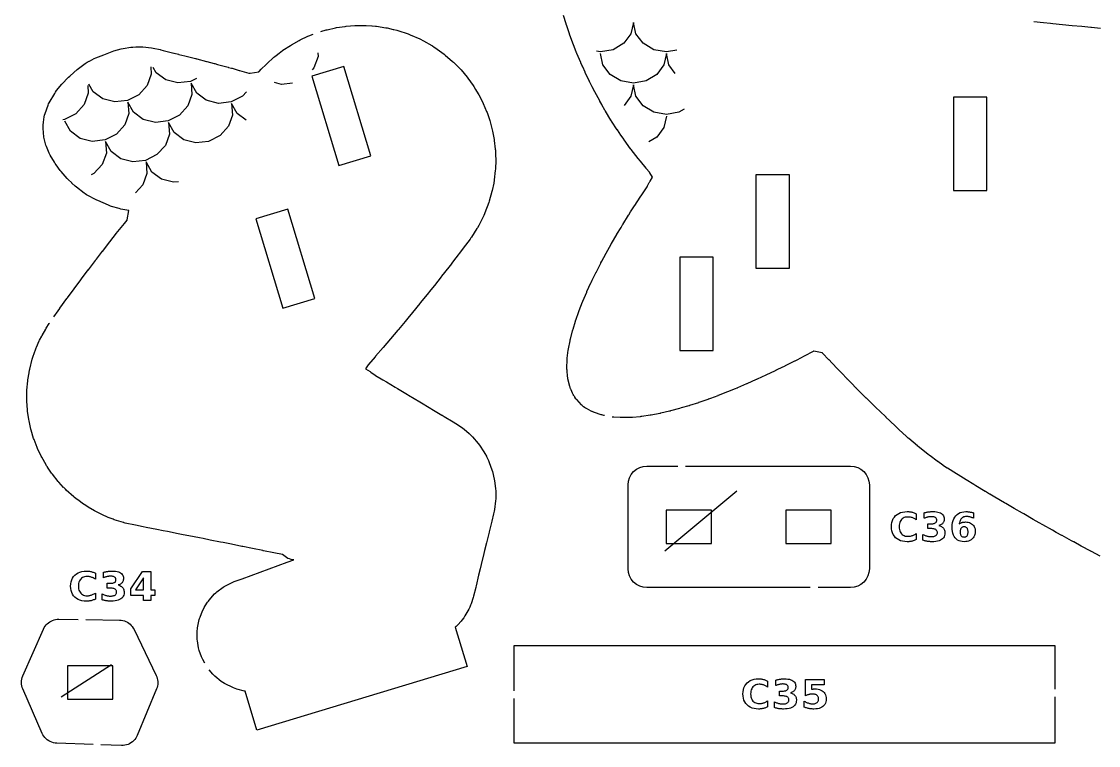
# Model space of a CAD drawing. Header units: millimetres. Extents: x 1 to 293, y 4 to 294.
# Drawn here: x 8.3 to 98.2, y 8.7 to 69.2 of the extents above; entities that cross this region are included whole.
import ezdxf

# ---------------------------------------------------------------- set-up
doc = ezdxf.new("R2010")
doc.units = ezdxf.units.MM
for name, color, linetype in [('CUT', 1, 'CONTINUOUS'), ('ENGRAVE', 5, 'CONTINUOUS'), ('SCORE', 7, 'CONTINUOUS')]:
    doc.layers.add(name, color=color, linetype=linetype)

msp = doc.modelspace()

# ---------------------------------------------------------------- linework, layer by layer
at = {"layer": 'CUT', "color": 1}
for points in [[(56.963, 36.2901), (56.8891, 36.3058), (56.8171, 36.3231), (56.7458, 36.3424), (56.6749, 36.3638), (56.1125, 36.5499), (56.0567, 36.5697), (56.0276, 36.5808), (55.919, 36.6278), (55.8909, 36.6414), (55.8383, 36.6684), (55.4595, 36.8737), (55.3838, 36.9179), (55.3323, 36.9504), (55.2146, 37.0336), (55.1064, 37.1288), (55.0828, 37.1519), (55.0371, 37.1989), (54.6432, 37.6243), (54.5969, 37.677), (54.5732, 37.7054), (54.4892, 37.8177), (54.4687, 37.8484), (54.4312, 37.9077), (54.3899, 37.9771), (54.3541, 38.0412), (54.32, 38.1063), (54.2877, 38.1723), (54.1648, 38.4423), (54.1421, 38.4951), (54.1307, 38.5232), (54.0923, 38.6314), (54.0834, 38.6604), (54.0677, 38.7156), (53.9275, 39.2522), (53.9147, 39.3057), (53.9086, 39.334), (53.8896, 39.4424), (53.8858, 39.4711), (53.8797, 39.5258), (53.8292, 40.0796), (53.8243, 40.1584), (53.8218, 40.2371), (53.8216, 40.316), (53.8377, 40.9115), (53.8409, 40.9741), (53.8455, 41.0365), (53.8516, 41.0989), (53.93, 41.7448), (53.9361, 41.7892), (53.943, 41.8334), (53.9506, 41.8775), (54.0784, 42.5506), (54.0875, 42.5944), (54.0973, 42.6379), (54.1078, 42.6813), (54.2894, 43.3794), (54.2968, 43.4066), (54.3045, 43.4338), (54.3124, 43.4607), (54.3295, 43.5166), (54.5295, 44.1787), (54.5388, 44.2084), (54.5485, 44.2379), (54.5585, 44.2673), (54.8126, 44.986), (54.8224, 45.0129), (54.8325, 45.0396), (54.8429, 45.0663), (55.1335, 45.7884), (55.1412, 45.8079), (55.1467, 45.8215), (55.1522, 45.835), (55.1577, 45.8485), (55.4766, 46.6074), (55.4829, 46.6224), (55.4894, 46.6373), (55.496, 46.6521), (55.8288, 47.3934), (55.8406, 47.4191), (55.8528, 47.4447), (55.8652, 47.4701), (55.9348, 47.609), (56.2388, 48.221), (56.243, 48.2296), (56.2473, 48.2381), (56.2517, 48.2466), (56.6497, 49.0199), (56.6548, 49.0298), (56.66, 49.0397), (56.6651, 49.0494), (56.7373, 49.1841), (57.072, 49.8175), (57.0784, 49.8296), (57.085, 49.8417), (57.0916, 49.8537), (57.5145, 50.6159), (57.5228, 50.6307), (57.5325, 50.6477), (57.5385, 50.6582), (57.9878, 51.4279), (57.9918, 51.4348), (57.9958, 51.4416), (57.9998, 51.4484), (58.3368, 52.0104), (58.4658, 52.2264), (58.4708, 52.2347), (58.4758, 52.243), (58.4809, 52.2513), (58.9578, 53.0242), (58.9643, 53.0347), (58.9709, 53.0451), (58.9774, 53.0554), (59.1401, 53.3086), (59.4702, 53.8275), (59.4758, 53.8363), (59.4815, 53.8451), (59.4872, 53.8538), (59.9405, 54.5426), (59.9988, 54.632), (60.0028, 54.6382), (60.0069, 54.6444), (60.011, 54.6505), (60.5076, 55.3945), (60.5261, 55.4241), (60.5437, 55.4541), (60.5606, 55.4847), (60.7005, 55.7571), (60.724, 55.8008), (60.7483, 55.8441), (60.7734, 55.8869), (60.9635, 56.1978), (60.9654, 56.2012), (60.9636, 56.2045), (60.7578, 56.5619), (60.7493, 56.576), (60.7236, 56.6124), (60.7133, 56.6251), (60.4442, 56.9404), (60.4378, 56.948), (60.4314, 56.9556), (60.425, 56.9632), (59.9536, 57.5326), (59.9458, 57.5421), (59.938, 57.5517), (59.9303, 57.5613), (59.7839, 57.7449), (59.7793, 57.7507), (59.7747, 57.7565), (59.7701, 57.7623), (59.1746, 58.5263), (59.1593, 58.5464), (59.1441, 58.5666), (59.1291, 58.587), (58.5881, 59.338), (58.5791, 59.3506), (58.5702, 59.3633), (58.5614, 59.376), (58.3437, 59.6933), (58.3399, 59.699), (58.3361, 59.7046), (58.3322, 59.7104), (58.0316, 60.1585), (58.0245, 60.1692), (57.547, 60.8963), (57.5403, 60.9065), (57.5337, 60.9167), (57.5272, 60.9269), (57.5142, 60.9475), (57.5088, 60.9562), (57.5034, 60.9648), (57.4981, 60.9736), (57.0362, 61.7309), (57.0237, 61.7518), (57.0113, 61.7729), (56.9992, 61.7941), (56.7346, 62.2658), (56.7319, 62.2706), (56.569, 62.5639), (56.5629, 62.5751), (56.1435, 63.3473), (56.1372, 63.359), (56.131, 63.3708), (56.1248, 63.3826), (55.9334, 63.7525), (55.9309, 63.7574), (55.7365, 64.1368), (55.7263, 64.157), (55.7164, 64.1772), (55.7066, 64.1975), (55.3489, 64.9579), (55.3456, 64.965), (55.3423, 64.972), (55.3391, 64.979), (55.1374, 65.4209), (55.1335, 65.4295), (55.1297, 65.4381), (55.1259, 65.4467), (54.9889, 65.7584), (54.9854, 65.7663), (54.982, 65.7743), (54.9786, 65.7822), (54.6558, 66.5434), (54.6479, 66.5624), (54.6401, 66.5814), (54.6326, 66.6005), (54.3384, 67.3581), (54.3327, 67.3729), (54.3272, 67.3877), (54.3217, 67.4026), (54.0464, 68.1645), (54.0439, 68.1715), (54.0415, 68.1784), (54.039, 68.1853), (53.7735, 68.9462), (53.7666, 68.9664), (53.7599, 68.9866), (53.7534, 69.007), (53.5284, 69.7246)], [(33.2569, 68.3687), (33.7088, 68.5051), (33.8028, 68.5298), (34.496, 68.6851), (34.5914, 68.7029), (35.3006, 68.8086), (35.3967, 68.8193), (36.1229, 68.8743), (36.2189, 68.8781), (36.9646, 68.8809), (37.057, 68.878), (37.5203, 68.8477), (37.5445, 68.8459), (37.8255, 68.8223), (37.9177, 68.8114), (38.7086, 68.6894), (38.7975, 68.6726), (39.3195, 68.5556), (39.3586, 68.5462), (39.6179, 68.4798), (39.7012, 68.4555), (40.5551, 68.1767), (40.6268, 68.151), (40.6785, 68.1308), (40.7302, 68.1094), (41.5268, 67.7589), (41.5919, 67.7282), (41.7857, 67.6302), (41.8446, 67.5985), (42.5431, 67.2002), (42.5959, 67.1685), (42.7343, 67.0809), (42.797, 67.0387), (43.5583, 66.4942), (43.6584, 66.4152), (44.278, 65.876), (44.3449, 65.8136), (44.793, 65.3663), (44.8172, 65.3415), (44.9243, 65.2289), (44.9819, 65.1643), (45.4839, 64.563), (45.5427, 64.4873), (45.9842, 63.8741), (46.0371, 63.7948), (46.1916, 63.5443), (46.1993, 63.5316), (46.4204, 63.1641), (46.4657, 63.0824), (46.7946, 62.4377), (46.8349, 62.3513), (47.1134, 61.6933), (47.1475, 61.604), (47.3769, 60.9319), (47.4045, 60.8403), (47.5853, 60.1535), (47.6063, 60.0603), (47.7384, 59.3581), (47.7526, 59.2639), (47.8354, 58.5449), (47.8429, 58.4517), (47.862, 58.0233), (47.8626, 58.0084), (47.8725, 57.7143), (47.8723, 57.619), (47.8439, 56.864), (47.8368, 56.7683), (47.7513, 55.9896), (47.7391, 55.904), (47.7122, 55.751), (47.7058, 55.7169), (47.58, 55.0963), (47.5588, 55.0074), (47.341, 54.2154), (47.3014, 54.0942), (46.9685, 53.2195), (46.9396, 53.1496), (46.8728, 53), (46.8464, 52.9444), (46.4849, 52.2262), (46.4533, 52.1672), (46.3461, 51.9783), (46.309, 51.9168), (45.8393, 51.184), (45.8081, 51.1375), (45.7678, 51.0801), (45.7412, 51.0436), (45.1565, 50.2675), (45.0197, 50.0849), (45.0085, 50.0702), (44.5554, 49.4825), (44.1859, 48.9975), (44.1738, 48.9819), (43.9547, 48.703), (43.3542, 47.9298), (43.3333, 47.9028), (43.3239, 47.8908), (42.7498, 47.165), (42.465, 46.8043), (42.456, 46.793), (42.143, 46.4053), (41.5729, 45.6986), (41.5644, 45.6882), (41.5333, 45.6504), (40.9225, 44.9042), (40.6675, 44.5902), (40.6572, 44.5777), (40.311, 44.1616), (39.7423, 43.4739), (39.7341, 43.464), (39.7005, 43.4242), (39.6984, 43.4217), (39.0822, 42.6946), (38.7933, 42.3518), (38.7836, 42.3405), (38.4648, 41.9708), (37.8477, 41.2526), (37.8468, 41.2515), (37.8217, 41.2223), (37.8121, 41.2113), (37.2428, 40.5646), (37.2293, 40.5478), (37.2171, 40.5301), (37.0071, 40.1961), (37.39, 39.9625), (37.459, 39.9174), (37.8053, 39.6757), (37.8397, 39.6534), (38.461, 39.2789), (38.7417, 39.1117), (38.75, 39.1067), (39.4829, 38.6629), (39.6654, 38.5536), (39.6711, 38.5502), (40.5035, 38.0466), (40.5931, 37.9928), (41.5239, 37.4411), (42.4535, 36.89), (42.4623, 36.8847), (42.541, 36.8372), (43.3837, 36.3353), (43.3934, 36.3295), (43.561, 36.2277), (44.31, 35.7794), (44.3205, 35.7731), (44.5475, 35.6343), (44.613, 35.5916), (45.1245, 35.2364), (45.2374, 35.1487), (45.6585, 34.7839), (45.7004, 34.746), (45.8422, 34.6123), (45.9387, 34.5112), (46.4158, 33.9563), (46.5143, 33.8264), (46.8941, 33.2569), (46.9736, 33.1209), (47.0912, 32.8897), (47.0939, 32.8843), (47.2737, 32.5267), (47.3347, 32.3859), (47.5601, 31.7702), (47.6048, 31.6221), (47.7577, 30.9845), (47.7848, 30.8335), (47.8329, 30.4361), (47.8336, 30.4301), (47.8637, 30.1725), (47.8727, 30.0152), (47.8714, 29.3307), (47.8612, 29.168), (47.7708, 28.4417), (47.7464, 28.3042), (47.6978, 28.095), (47.6944, 28.0809), (47.5461, 27.4726), (47.5431, 27.4602), (47.3182, 26.5743), (47.3161, 26.5659), (47.314, 26.5574), (47.1065, 25.6675), (47.1045, 25.6591), (46.9505, 25.0173), (46.8916, 24.768), (46.8889, 24.7569), (46.668, 23.8554), (46.5803, 23.4865), (46.5783, 23.4782), (46.4505, 22.955), (46.2373, 22.0606), (46.2362, 22.0558), (46.2094, 21.9454), (46.2076, 21.9381), (46.0241, 21.1983), (45.9978, 21.1066), (45.8189, 20.5565), (45.7806, 20.4535), (45.7072, 20.2783), (45.6358, 20.1332), (45.3072, 19.5564), (45.2096, 19.4087), (45.0472, 19.1951), (44.9885, 19.1233), (44.7087, 18.804), (44.6383, 18.7296), (44.5626, 18.6608), (44.5013, 18.6092), (45.4945, 15.319), (27.929, 10.0167), (26.9477, 13.2677), (26.8853, 13.28), (26.2505, 13.4349), (26.1055, 13.479), (25.9664, 13.539), (25.2174, 13.9128), (25.0834, 13.9895), (24.959, 14.0809), (24.4141, 14.5312), (24.3241, 14.6127), (24.2417, 14.7019), (23.9344, 15.066)], [(92.8082, 69.2176), (93.6079, 69.135), (94.1937, 69.0746), (94.4085, 69.0525), (95.2157, 68.969), (96.0074, 68.8922), (96.8102, 68.8142), (97.5782, 68.7414), (97.5982, 68.7394), (97.6181, 68.7372), (97.6381, 68.7349), (98.3701, 68.6432)], [(10.9836, 44.5437), (11.3469, 45.055), (11.4777, 45.2402), (11.4863, 45.2522), (12.0706, 46.0602), (12.0731, 46.0636), (12.1147, 46.1208), (12.1168, 46.1237), (12.6623, 46.8689), (12.6651, 46.8727), (12.9027, 47.1949), (12.9043, 47.1971), (13.2558, 47.6716), (13.2589, 47.6757), (13.7069, 48.2758), (13.8473, 48.4654), (13.8573, 48.4788), (14.4485, 49.2567), (14.453, 49.2626), (14.5257, 49.3571), (14.5272, 49.3591), (15.0503, 50.0369), (15.053, 50.0403), (15.3696, 50.4479), (15.3709, 50.4495), (15.6526, 50.811), (15.6553, 50.8144), (16.2109, 51.5225), (16.2976, 51.6422), (16.2979, 51.642), (16.3145, 51.6654), (16.8676, 52.3428), (17.0915, 52.6201), (17.1004, 52.6323), (17.1038, 52.647), (17.2445, 53.4236), (16.5694, 53.5484), (16.4349, 53.5806), (15.801, 53.7672), (15.7143, 53.7959), (15.6044, 53.8366), (15.5343, 53.8649), (14.6428, 54.2535), (14.5565, 54.2948), (13.6961, 54.7456), (13.5932, 54.8054), (13.496, 54.8739), (12.8536, 55.3705), (12.7432, 55.4659), (12.4799, 55.7198), (12.4747, 55.7249), (12.1713, 56.0207), (12.0984, 56.0976), (11.5929, 56.6752), (11.513, 56.7759), (11.1733, 57.249), (11.0909, 57.3616), (11.0178, 57.4727), (10.6737, 58.057), (10.5952, 58.2127), (10.3557, 58.7764), (10.315, 58.8849), (10.2837, 58.9965), (10.1527, 59.5538), (10.1297, 59.6775), (10.1182, 59.8029), (10.0906, 60.413), (10.0898, 60.5136), (10.0965, 60.614), (10.1113, 60.757), (10.1155, 60.7922), (10.1751, 61.2486), (10.2025, 61.3953), (10.2459, 61.538), (10.4934, 62.2161), (10.5392, 62.3264), (10.5946, 62.4322), (11.0454, 63.2085), (11.0784, 63.2622), (11.1094, 63.3104), (11.2098, 63.4462), (11.6525, 63.9722), (11.7032, 64.0291), (12.149, 64.5013), (12.2091, 64.5611), (12.3094, 64.6547), (12.3301, 64.6735), (12.9323, 65.2123), (13.0336, 65.2944), (13.6037, 65.7121), (13.7461, 65.8032), (13.9126, 65.8955), (13.9406, 65.9105), (14.3325, 66.1156), (14.4736, 66.1793), (15.1586, 66.4421), (15.8378, 66.7086), (15.9739, 66.7538), (16.6108, 66.9278), (16.7603, 66.9596), (17.4182, 67.0606), (17.5658, 67.0749), (17.832, 67.086), (17.8713, 67.087), (18.2543, 67.0917), (18.4089, 67.0846), (19.132, 67.0094), (19.2724, 66.9872), (19.8511, 66.8639), (19.9172, 66.8481), (20.1039, 66.7983), (20.1101, 66.7966), (21.005, 66.5679), (21.0177, 66.5648), (21.3712, 66.4824), (21.4193, 66.4703), (21.9101, 66.3365), (21.9257, 66.3325), (22.8154, 66.115), (22.8221, 66.1134), (22.8743, 66.1013), (22.9254, 66.0883), (23.7223, 65.8694), (23.7385, 65.8652), (24.354, 65.714), (24.4124, 65.6983), (24.6325, 65.6336), (24.6444, 65.6302), (25.5412, 65.3861), (25.5537, 65.3828), (25.8097, 65.3189), (25.8725, 65.3016), (26.4546, 65.1258), (26.4724, 65.1207), (27.2575, 64.9092), (27.2767, 64.9044), (27.3342, 64.8909), (27.3534, 64.8874), (27.3726, 64.8899), (28.0957, 65.0204), (28.1067, 65.023), (28.115, 65.0306), (28.3006, 65.2198), (28.3016, 65.2208), (28.7055, 65.6315), (28.758, 65.682), (29.3555, 66.2268), (29.4262, 66.2869), (29.6472, 66.462), (29.6664, 66.4769), (30.0355, 66.7585), (30.1109, 66.812), (30.7336, 67.2223), (30.8156, 67.2722), (31.451, 67.6283), (31.537, 67.6725), (32.1862, 67.9769), (32.2755, 68.0149), (32.6432, 68.1557)], [(23.5785, 15.6078), (23.4085, 15.9127), (23.3561, 16.0172), (23.3128, 16.1257), (23.1216, 16.6729), (23.088, 16.7845), (23.064, 16.8986), (22.968, 17.4779), (22.9541, 17.5922), (22.9498, 17.7072), (22.9527, 18.2158), (22.9532, 18.2455), (22.9554, 18.3264), (22.9638, 18.4442), (22.9825, 18.5609), (23.1224, 19.2439), (23.1477, 19.3466), (23.1808, 19.447), (23.2986, 19.7616), (23.3517, 19.8844), (23.5355, 20.2571), (23.6111, 20.3906), (23.8202, 20.7147), (23.8795, 20.7994), (23.9451, 20.8793), (24.3961, 21.388), (24.493, 21.4866), (24.5995, 21.5749), (25.1085, 21.955), (25.2067, 22.0218), (25.3104, 22.0798), (25.8634, 22.3581), (26.0201, 22.4248), (26.6978, 22.6636), (26.7013, 22.6648), (27.4443, 22.9243), (27.4643, 22.9316), (28.1949, 23.2156), (28.208, 23.2206), (28.946, 23.4985), (28.959, 23.5034), (29.6996, 23.7735), (29.7124, 23.7782), (30.4587, 24.0418), (30.4646, 24.0439), (31.0242, 24.2386), (30.9297, 24.2499), (30.7919, 24.2736), (30.6553, 24.3119), (30.5235, 24.3641), (30.3977, 24.4295), (30.2793, 24.5076), (30.1696, 24.5975), (30.0824, 24.6854), (30.0743, 24.6874), (29.3534, 24.8302), (28.47, 25.0027), (28.4642, 25.0038), (28.4326, 25.0102), (28.4301, 25.0107), (27.5754, 25.1831), (26.7691, 25.3436), (26.7664, 25.3442), (26.6892, 25.3597), (26.6865, 25.3603), (25.7972, 25.5411), (25.1135, 25.6804), (24.9019, 25.7236), (24.0207, 25.8958), (24.0181, 25.8963), (23.4388, 26.0108), (23.1331, 26.0706), (23.1288, 26.0714), (22.2397, 26.2485), (21.7677, 26.3408), (21.7651, 26.3413), (21.3532, 26.4227), (20.4653, 26.5985), (20.4639, 26.5988), (20.0961, 26.672), (20.0938, 26.6725), (19.5745, 26.7768), (18.6875, 26.9543), (18.6837, 26.9551), (18.4319, 27.0062), (17.7992, 27.1352), (17.7905, 27.137), (16.9409, 27.316), (16.8594, 27.3359), (16.8195, 27.347), (16.7804, 27.3585), (16.0148, 27.5961), (15.9303, 27.6254), (15.5125, 27.7864), (15.4612, 27.8074), (15.0469, 27.9871), (14.9767, 28.02), (14.4333, 28.2942), (14.3712, 28.3276), (14.0366, 28.5192), (13.9826, 28.5518), (13.5136, 28.8505), (13.4443, 28.8978), (12.9695, 29.2437), (12.9313, 29.2727), (12.7111, 29.4456), (12.6432, 29.5026), (12.0116, 30.0702), (11.9432, 30.1361), (11.8065, 30.2778), (11.7876, 30.2977), (11.3946, 30.7218), (11.3298, 30.7973), (10.8524, 31.3963), (10.7917, 31.4788), (10.4439, 31.9913), (10.4376, 32.0007), (10.3741, 32.096), (10.3243, 32.1768), (9.9645, 32.81), (9.9183, 32.8989), (9.6128, 33.5448), (9.5735, 33.6364), (9.3192, 34.2975), (9.287, 34.3913), (9.0829, 35.0675), (9.0578, 35.1634), (8.9039, 35.8548), (8.8859, 35.9528), (8.783, 36.6599), (8.7723, 36.7595), (8.7217, 37.4861), (8.7184, 37.5809), (8.7186, 37.6954), (8.7187, 37.7067), (8.7248, 38.326), (8.7297, 38.4284), (8.7959, 39.1915), (8.8082, 39.2902), (8.9008, 39.8609), (8.9055, 39.888), (8.941, 40.0816), (8.9615, 40.1744), (9.1736, 40.9966), (9.1986, 41.0817), (9.2864, 41.3475), (9.3022, 41.3928), (9.5062, 41.9437), (9.5378, 42.0214), (9.7632, 42.5297), (9.7901, 42.5867), (9.9629, 42.9315), (9.9961, 42.9937), (10.2971, 43.5227), (10.3373, 43.589), (10.5864, 43.9732), (10.6098, 44.0081), (10.6116, 44.0107)], [(98.3618, 24.5349), (97.6156, 24.9339), (97.6112, 24.9362), (97.5643, 24.9615), (97.5618, 24.9629), (96.7636, 25.3957), (96.1403, 25.7342), (96.1345, 25.7373), (95.9628, 25.8317), (95.1639, 26.2697), (95.1605, 26.2716), (94.6844, 26.5344), (94.6797, 26.537), (94.3634, 26.7133), (94.3598, 26.7153), (93.5632, 27.1626), (93.5594, 27.1647), (93.2589, 27.3348), (93.2541, 27.3375), (92.7628, 27.6181), (92.7608, 27.6193), (91.9613, 28.0778), (91.8613, 28.135), (91.8552, 28.1385), (91.1618, 28.5399), (90.4799, 28.9352), (90.4731, 28.9392), (90.362, 29.0045), (90.3602, 29.0055), (89.5619, 29.4763), (89.5593, 29.4778), (89.1244, 29.7355), (89.1191, 29.7387), (88.7614, 29.9529), (88.7586, 29.9546), (87.9613, 30.4348), (87.9573, 30.4372), (87.7947, 30.536), (87.7894, 30.5392), (87.1608, 30.9247), (87.1586, 30.9261), (86.4928, 31.3362), (86.4873, 31.3396), (86.3574, 31.4205), (85.5906, 31.895), (85.5699, 31.908), (85.5493, 31.9213), (85.5288, 31.9348), (85.2412, 32.1277), (85.2309, 32.1347), (85.2206, 32.1417), (85.2103, 32.1488), (84.7856, 32.4453), (84.766, 32.4592), (84.7465, 32.4734), (84.7271, 32.4877), (84.1431, 32.9274), (84.1316, 32.9363), (84.12, 32.9451), (84.1085, 32.9541), (83.9536, 33.0762), (83.9517, 33.0776), (83.1648, 33.6998), (83.157, 33.706), (83.1492, 33.7122), (83.1415, 33.7185), (83.1305, 33.7274), (83.1183, 33.7375), (83.1061, 33.7477), (83.094, 33.7579), (82.3744, 34.3734), (82.3585, 34.3873), (82.3428, 34.4011), (82.3268, 34.4155), (82.1849, 34.5449), (82.1756, 34.5535), (81.5485, 35.1365), (81.3238, 35.3453), (81.3153, 35.3532), (80.7472, 35.8903), (80.4764, 36.1457), (80.4669, 36.1547), (79.9465, 36.6552), (79.6506, 36.9389), (79.6456, 36.9437), (79.6405, 36.9486), (79.6356, 36.9534), (79.1463, 37.4323), (78.8322, 37.739), (78.827, 37.7441), (78.8218, 37.7492), (78.8166, 37.7543), (78.3458, 38.2241), (78.0292, 38.5391), (78.0238, 38.5445), (78.0185, 38.5499), (78.0131, 38.5552), (77.5446, 39.0321), (77.2415, 39.3392), (77.236, 39.3448), (77.2305, 39.3505), (77.2249, 39.3562), (76.7439, 39.8553), (76.469, 40.1392), (76.4632, 40.1452), (76.4575, 40.1512), (76.4518, 40.1572), (75.9432, 40.6955), (75.7118, 40.9393), (75.7058, 40.9456), (75.6999, 40.9519), (75.694, 40.9582), (75.1762, 41.5179), (75.165, 41.5295), (75.1617, 41.5324), (75.1576, 41.5335), (75.1416, 41.5367), (74.4332, 41.6616), (74.4168, 41.6641), (74.4125, 41.6645), (74.4084, 41.6628), (74.3936, 41.6554), (73.6349, 41.2541), (73.628, 41.2505), (73.0177, 40.9323), (72.8507, 40.8447), (72.8397, 40.839), (72.8286, 40.8334), (72.8175, 40.8277), (72.0428, 40.4399), (72.0364, 40.4367), (72.03, 40.4335), (72.0235, 40.4304), (71.4111, 40.1319), (71.2436, 40.0501), (71.2362, 40.0465), (71.2288, 40.0429), (71.2214, 40.0393), (70.4444, 39.6713), (70.4359, 39.6673), (70.4273, 39.6634), (70.4188, 39.6594), (69.6969, 39.3299), (69.6402, 39.3037), (69.6341, 39.3009), (69.628, 39.2981), (69.6218, 39.2954), (68.8407, 38.9448), (68.8338, 38.9417), (68.8268, 38.9387), (68.8199, 38.9356), (68.056, 38.6032), (68.0379, 38.5955), (68.0197, 38.5879), (68.0015, 38.5804), (67.8746, 38.5296), (67.2278, 38.2693), (67.2167, 38.2649), (66.4405, 37.9605), (66.4314, 37.957), (66.4223, 37.9535), (66.4132, 37.95), (65.8218, 37.7281), (65.6516, 37.6634), (65.6343, 37.657), (65.6169, 37.6507), (65.5994, 37.6444), (64.8448, 37.3816), (64.8308, 37.3768), (64.8168, 37.3721), (64.8028, 37.3675), (64.0563, 37.1258), (64.0332, 37.1185), (64.0101, 37.1115), (63.987, 37.1047), (63.3612, 36.9267), (63.2313, 36.8894), (63.224, 36.8873), (63.2166, 36.8852), (63.2093, 36.8832), (62.459, 36.6765), (62.4319, 36.6694), (62.4047, 36.6625), (62.3774, 36.6559), (61.6551, 36.4892), (61.6286, 36.4833), (61.602, 36.4778), (61.5753, 36.4725), (60.8453, 36.335), (60.8235, 36.331), (60.8017, 36.3273), (60.7798, 36.3237), (60.0681, 36.214), (60.0288, 36.2085), (59.9894, 36.2036), (59.95, 36.1993), (59.2869, 36.137), (59.2315, 36.133), (59.1761, 36.1301), (59.1205, 36.1283), (58.807, 36.125), (58.4484, 36.1212), (58.4154, 36.1212), (58.3828, 36.1217), (58.3493, 36.1226), (58.2839, 36.1251), (58.2743, 36.1255), (57.728, 36.1508), (57.6738, 36.1544), (57.6452, 36.1569), (57.6002, 36.1626)], [(74.1368, 21.925), (60.4963, 21.925), (60.1927, 21.9549), (59.8971, 22.0446), (59.6248, 22.1901), (59.3861, 22.3861), (59.1901, 22.6248), (59.0446, 22.8971), (58.9549, 23.1927), (58.925, 23.4963), (58.925, 30.5037), (58.9549, 30.8073), (59.0446, 31.1029), (59.1901, 31.3752), (59.3861, 31.6139), (59.6248, 31.8099), (59.8971, 31.9554), (60.1927, 32.0451), (60.4963, 32.075), (63.0721, 32.075)], [(63.7221, 32.075), (77.5037, 32.075), (77.8073, 32.0451), (78.1029, 31.9554), (78.3752, 31.8099), (78.6139, 31.6139), (78.8099, 31.3752), (78.9554, 31.1029), (79.0451, 30.8073), (79.075, 30.5037), (79.075, 23.4963), (79.0451, 23.1927), (78.9554, 22.8971), (78.8099, 22.6248), (78.6139, 22.3861), (78.3752, 22.1901), (78.1029, 22.0446), (77.8073, 21.9549), (77.5037, 21.925), (74.7868, 21.925)], [(14.2491, 8.8166), (11.2112, 8.9227), (11.0729, 8.9346), (10.9347, 8.961), (10.7999, 9.0013), (10.6699, 9.0552), (10.5461, 9.1221), (10.4298, 9.2013), (10.3222, 9.292), (10.2244, 9.3932), (10.1375, 9.5039), (10.0624, 9.6228), (10.0007, 9.7471), (8.3909, 13.4528), (8.3419, 13.5835), (8.3061, 13.7205), (8.2847, 13.8604), (8.2777, 14.0018), (8.2852, 14.1431), (8.3073, 14.2829), (8.3437, 14.4197), (8.3932, 14.5503), (10.1117, 18.4608), (10.1708, 18.5793), (10.2422, 18.6931), (10.3244, 18.7993), (10.4165, 18.897), (10.5177, 18.9853), (10.627, 19.0632), (10.7434, 19.1302), (10.8658, 19.1854), (10.993, 19.2285), (11.1238, 19.2589), (11.257, 19.2764), (11.3893, 19.2808), (12.996, 19.2558)], [(13.6459, 19.2457), (16.4569, 19.2018), (16.5928, 19.1929), (16.729, 19.17), (16.8623, 19.1336), (16.9912, 19.084), (17.1145, 19.0217), (17.2309, 18.9474), (17.3392, 18.8618), (17.4385, 18.7657), (17.5276, 18.6601), (17.6056, 18.5462), (17.671, 18.4266), (19.5279, 14.5811), (19.5778, 14.4641), (19.617, 14.3413), (19.6446, 14.2153), (19.6602, 14.0873), (19.6638, 13.9584), (19.6553, 13.8298), (19.6348, 13.7025), (19.6024, 13.5776), (19.5591, 13.4581), (17.944, 9.5777), (17.8851, 9.4542), (17.8131, 9.3356), (17.7295, 9.2249), (17.6351, 9.1231), (17.531, 9.0314), (17.4182, 8.9507), (17.2978, 8.8817), (17.1711, 8.8252), (17.0393, 8.7818), (16.9038, 8.7518), (16.766, 8.7357), (16.6292, 8.7336), (14.8987, 8.794)], [(49.425, 13.3), (49.425, 17.075), (94.575, 17.075), (94.575, 13.45)], [(94.575, 12.8), (94.575, 8.925), (49.425, 8.925), (49.425, 12.65)]]:
    msp.add_lwpolyline(points, dxfattribs=at)
for points in [[(34.7757, 57.1878), (37.4467, 57.9941), (35.1955, 65.4517), (32.5245, 64.6455), (34.7757, 57.1878)], [(88.895, 62.895), (86.105, 62.895), (86.105, 55.105), (88.895, 55.105), (88.895, 62.895)], [(72.395, 56.395), (69.605, 56.395), (69.605, 48.605), (72.395, 48.605), (72.395, 56.395)], [(30.0864, 45.2765), (32.7574, 46.0828), (30.5062, 53.5404), (27.8353, 52.7342), (30.0864, 45.2765)], [(66.0325, 49.5323), (63.2425, 49.5323), (63.2425, 41.7423), (66.0325, 41.7423), (66.0325, 49.5323)], [(62.105, 25.605), (65.895, 25.605), (65.895, 28.395), (62.105, 28.395), (62.105, 25.605)], [(72.105, 25.605), (75.895, 25.605), (75.895, 28.395), (72.105, 28.395), (72.105, 25.605)], [(15.895, 12.605), (15.895, 15.395), (12.105, 15.395), (12.105, 12.605), (15.895, 12.605)]]:
    msp.add_lwpolyline(points, close=True, dxfattribs=at)
at = {"layer": 'ENGRAVE', "color": 5}
for points in [[(82.8664, 25.8787), (82.8069, 25.8549), (82.7465, 25.8336), (82.6854, 25.8148), (82.6234, 25.7984), (82.5605, 25.7844), (82.4968, 25.7731), (82.4321, 25.7642), (82.3666, 25.7579), (82.3001, 25.7541), (82.2327, 25.7528), (82.0374, 25.7622), (81.856, 25.7905), (81.6887, 25.8376), (81.5354, 25.9036), (81.3961, 25.9885), (81.2708, 26.0922), (81.1624, 26.212), (81.0737, 26.3452), (81.0047, 26.4919), (80.9554, 26.6521), (80.9259, 26.8256), (80.916, 27.0126), (80.9259, 27.2), (80.9554, 27.374), (81.0047, 27.5344), (81.0737, 27.6813), (81.1624, 27.8147), (81.2708, 27.9346), (81.3961, 28.0383), (81.5354, 28.1231), (81.6887, 28.1891), (81.856, 28.2363), (82.0374, 28.2645), (82.2327, 28.274), (82.3001, 28.2727), (82.3666, 28.2689), (82.4321, 28.2626), (82.4968, 28.2537), (82.5605, 28.2423), (82.6234, 28.2284), (82.6854, 28.212), (82.7465, 28.1931), (82.8069, 28.1718), (82.8664, 28.1481), (82.9252, 28.1219), (82.9831, 28.0933), (82.9831, 27.5904), (82.9252, 27.6282), (82.8675, 27.6625), (82.8101, 27.6933), (82.753, 27.7206), (82.6962, 27.7443), (82.6396, 27.7645), (82.5827, 27.7814), (82.5248, 27.7953), (82.4659, 27.806), (82.406, 27.8137), (82.3451, 27.8183), (82.2832, 27.8199), (82.1754, 27.8139), (82.0756, 27.796), (81.9837, 27.7661), (81.8998, 27.7244), (81.8239, 27.6707), (81.7559, 27.605), (81.6972, 27.5289), (81.6492, 27.4437), (81.6118, 27.3495), (81.5851, 27.2462), (81.5691, 27.1339), (81.5638, 27.0126), (81.5691, 26.8917), (81.5851, 26.7798), (81.6118, 26.6769), (81.6492, 26.5829), (81.6972, 26.4978), (81.7559, 26.4217), (81.8239, 26.3561), (81.8998, 26.3024), (81.9837, 26.2606), (82.0756, 26.2308), (82.1754, 26.2129), (82.2832, 26.2069), (82.3451, 26.2084), (82.406, 26.213), (82.4659, 26.2207), (82.5248, 26.2315), (82.5827, 26.2453), (82.6396, 26.2622), (82.6962, 26.2824), (82.753, 26.3062), (82.8101, 26.3334), (82.8675, 26.3642), (82.9252, 26.3986), (82.9831, 26.4364), (82.9831, 25.9335), (82.9252, 25.9048), (82.8664, 25.8787)], [(85.0331, 27.0575), (85.0986, 27.0233), (85.1576, 26.984), (85.21, 26.9394), (85.2559, 26.8897), (85.2949, 26.835), (85.3269, 26.7755), (85.3517, 26.7113), (85.3695, 26.6423), (85.3801, 26.5686), (85.3837, 26.4901), (85.376, 26.3745), (85.3529, 26.2685), (85.3145, 26.1721), (85.2607, 26.0854), (85.1915, 26.0083), (85.107, 25.9408), (85.0077, 25.8833), (84.8943, 25.8363), (84.7668, 25.7998), (84.6252, 25.7737), (84.4695, 25.758), (84.2997, 25.7528), (84.2373, 25.7536), (84.1748, 25.7561), (84.1123, 25.7603), (84.0497, 25.7662), (83.9872, 25.7737), (83.9245, 25.7829), (83.862, 25.7938), (83.7996, 25.8063), (83.7375, 25.8205), (83.6757, 25.8364), (83.614, 25.854), (83.5526, 25.8732), (83.5526, 26.3566), (83.6111, 26.3285), (83.6695, 26.3028), (83.7278, 26.2795), (83.7859, 26.2586), (83.8439, 26.2401), (83.9017, 26.224), (83.9593, 26.2103), (84.0167, 26.1991), (84.0736, 26.1904), (84.1303, 26.1842), (84.1867, 26.1805), (84.2427, 26.1792), (84.3225, 26.1816), (84.3958, 26.1888), (84.4626, 26.2008), (84.523, 26.2176), (84.5769, 26.2391), (84.6244, 26.2655), (84.6649, 26.2963), (84.6981, 26.3313), (84.7239, 26.3705), (84.7423, 26.4138), (84.7533, 26.4613), (84.757, 26.5129), (84.7533, 26.566), (84.7419, 26.6146), (84.7231, 26.6588), (84.6966, 26.6984), (84.6627, 26.7336), (84.6211, 26.7644), (84.5722, 26.7905), (84.5161, 26.8118), (84.4529, 26.8284), (84.3824, 26.8403), (84.3048, 26.8474), (84.2199, 26.8498), (83.9693, 26.8498), (83.9693, 27.2535), (84.2329, 27.2535), (84.3083, 27.2555), (84.3769, 27.2617), (84.4388, 27.272), (84.4941, 27.2864), (84.5426, 27.3049), (84.5845, 27.3275), (84.6198, 27.3543), (84.6487, 27.3855), (84.6712, 27.4209), (84.6872, 27.4606), (84.6969, 27.5046), (84.7001, 27.5529), (84.6969, 27.5978), (84.6876, 27.6392), (84.672, 27.677), (84.6502, 27.7113), (84.6221, 27.7421), (84.5878, 27.7694), (84.5477, 27.7928), (84.5026, 27.8119), (84.4523, 27.8268), (84.3968, 27.8374), (84.3362, 27.8438), (84.2704, 27.8459), (84.2198, 27.8449), (84.1691, 27.8421), (84.1182, 27.8374), (84.0671, 27.8307), (84.0158, 27.8222), (83.9644, 27.8117), (83.9129, 27.7994), (83.8615, 27.7853), (83.8102, 27.7694), (83.7589, 27.7517), (83.7078, 27.7321), (83.6568, 27.7108), (83.6568, 28.1698), (83.7185, 28.1864), (83.7801, 28.2016), (83.8415, 28.2154), (83.9027, 28.2277), (83.9638, 28.2385), (84.0246, 28.2479), (84.0852, 28.2559), (84.1454, 28.2624), (84.2053, 28.2674), (84.2648, 28.2711), (84.3239, 28.2732), (84.3827, 28.274), (84.5339, 28.2696), (84.6719, 28.2567), (84.7967, 28.2351), (84.9082, 28.2049), (85.0065, 28.166), (85.0915, 28.1185), (85.1634, 28.0623), (85.2222, 27.9974), (85.2679, 27.9238), (85.3006, 27.8415), (85.3202, 27.7504), (85.3267, 27.6506), (85.3236, 27.5817), (85.3142, 27.517), (85.2986, 27.4567), (85.2768, 27.4007), (85.2487, 27.3489), (85.2144, 27.3015), (85.174, 27.2584), (85.1276, 27.2198), (85.0752, 27.1857), (85.0169, 27.1561), (84.9526, 27.1309), (84.8824, 27.1102), (84.961, 27.0865), (85.0331, 27.0575)], [(87.712, 27.7407), (87.662, 27.7619), (87.6129, 27.781), (87.5649, 27.798), (87.5178, 27.8128), (87.4717, 27.8256), (87.4264, 27.8362), (87.3813, 27.845), (87.3367, 27.8518), (87.2923, 27.8567), (87.2484, 27.8596), (87.2048, 27.8605), (87.1149, 27.8562), (87.0319, 27.8433), (86.9558, 27.8217), (86.8865, 27.7915), (86.8241, 27.7526), (86.7686, 27.7051), (86.7202, 27.6491), (86.6789, 27.5848), (86.6449, 27.512), (86.6182, 27.4309), (86.5986, 27.3415), (86.5863, 27.2437), (86.6226, 27.2692), (86.6599, 27.2924), (86.6982, 27.3135), (86.7375, 27.3323), (86.7778, 27.3489), (86.8191, 27.3633), (86.8615, 27.3755), (86.9052, 27.3855), (86.9501, 27.3932), (86.9963, 27.3988), (87.0438, 27.4021), (87.0925, 27.4032), (87.2128, 27.3971), (87.325, 27.379), (87.4292, 27.3487), (87.5255, 27.3063), (87.6137, 27.2517), (87.6939, 27.1851), (87.7638, 27.1086), (87.821, 27.0247), (87.8654, 26.9332), (87.8972, 26.8343), (87.9162, 26.7278), (87.9226, 26.6138), (87.9155, 26.4879), (87.8942, 26.3707), (87.8587, 26.262), (87.809, 26.1621), (87.7451, 26.0707), (87.6671, 25.988), (87.577, 25.9161), (87.4774, 25.8573), (87.368, 25.8116), (87.2489, 25.7789), (87.1202, 25.7593), (86.9818, 25.7528), (86.8299, 25.7617), (86.6899, 25.7883), (86.5617, 25.8328), (86.4454, 25.8949), (86.3411, 25.9749), (86.2486, 26.0726), (86.1693, 26.1867), (86.1044, 26.3156), (86.0539, 26.4594), (86.0178, 26.6181), (85.9962, 26.7916), (85.989, 26.98), (85.9974, 27.1736), (86.0227, 27.3528), (86.0649, 27.5177), (86.1239, 27.6683), (86.1998, 27.8046), (86.2925, 27.9265), (86.4, 28.0316), (86.52, 28.1177), (86.6524, 28.1846), (86.7975, 28.2325), (86.955, 28.2611), (87.1251, 28.2707), (87.1807, 28.27), (87.2357, 28.2678), (87.2903, 28.2642), (87.3442, 28.2591), (87.3977, 28.2526), (87.4506, 28.2447), (87.5031, 28.2353), (87.5555, 28.2244), (87.6076, 28.2121), (87.6596, 28.1984), (87.7115, 28.1832), (87.7631, 28.1665), (87.7631, 27.7173), (87.712, 27.7407)], [(86.8879, 26.9877), (86.8445, 26.9729), (86.8057, 26.9522), (86.7714, 26.9255), (86.7418, 26.8929), (86.7166, 26.8544), (86.6961, 26.81), (86.6801, 26.7597), (86.6687, 26.7034), (86.6619, 26.6412), (86.6596, 26.5731), (86.6619, 26.505), (86.6687, 26.4428), (86.6801, 26.3865), (86.6961, 26.3362), (86.7166, 26.2918), (86.7418, 26.2533), (86.7714, 26.2207), (86.8057, 26.1941), (86.8445, 26.1733), (86.8879, 26.1585), (86.9358, 26.1496), (86.9883, 26.1467), (87.0414, 26.1496), (87.0897, 26.1585), (87.1334, 26.1733), (87.1724, 26.1941), (87.2068, 26.2207), (87.2366, 26.2533), (87.2617, 26.2918), (87.2822, 26.3362), (87.2982, 26.3865), (87.3096, 26.4428), (87.3165, 26.505), (87.3187, 26.5731), (87.3165, 26.6412), (87.3096, 26.7034), (87.2982, 26.7597), (87.2822, 26.81), (87.2617, 26.8544), (87.2366, 26.8929), (87.2068, 26.9255), (87.1724, 26.9522), (87.1334, 26.9729), (87.0897, 26.9877), (87.0414, 26.9966), (86.9883, 26.9995), (86.9358, 26.9966), (86.8879, 26.9877)], [(14.3878, 20.9369), (14.3291, 20.9107), (14.2696, 20.8869), (14.2092, 20.8657), (14.148, 20.8468), (14.086, 20.8304), (14.0232, 20.8165), (13.9595, 20.8051), (13.8948, 20.7962), (13.8292, 20.7899), (13.7628, 20.7861), (13.6954, 20.7848), (13.5001, 20.7942), (13.3187, 20.8225), (13.1514, 20.8697), (12.9981, 20.9356), (12.8588, 21.0205), (12.7335, 21.1242), (12.6251, 21.244), (12.5364, 21.3773), (12.4674, 21.5239), (12.4181, 21.6841), (12.3885, 21.8576), (12.3787, 22.0446), (12.3885, 22.232), (12.4181, 22.406), (12.4674, 22.5664), (12.5364, 22.7133), (12.6251, 22.8467), (12.7335, 22.9666), (12.8588, 23.0703), (12.9981, 23.1551), (13.1514, 23.2211), (13.3187, 23.2683), (13.5001, 23.2965), (13.6954, 23.306), (13.7628, 23.3047), (13.8292, 23.3009), (13.8948, 23.2946), (13.9595, 23.2857), (14.0232, 23.2743), (14.086, 23.2604), (14.148, 23.244), (14.2092, 23.2251), (14.2696, 23.2038), (14.3291, 23.1801), (14.3878, 23.1539), (14.4457, 23.1253), (14.4457, 22.6224), (14.3878, 22.6602), (14.3302, 22.6945), (14.2728, 22.7253), (14.2157, 22.7526), (14.1589, 22.7763), (14.1023, 22.7965), (14.0454, 22.8134), (13.9875, 22.8273), (13.9286, 22.838), (13.8687, 22.8457), (13.8078, 22.8503), (13.7459, 22.8519), (13.6381, 22.8459), (13.5383, 22.828), (13.4464, 22.7982), (13.3625, 22.7564), (13.2865, 22.7027), (13.2185, 22.637), (13.1598, 22.5609), (13.1118, 22.4757), (13.0745, 22.3815), (13.0478, 22.2782), (13.0318, 22.1659), (13.0265, 22.0446), (13.0318, 21.9237), (13.0478, 21.8118), (13.0745, 21.7089), (13.1118, 21.6149), (13.1598, 21.5299), (13.2185, 21.4538), (13.2865, 21.3881), (13.3625, 21.3344), (13.4464, 21.2926), (13.5383, 21.2628), (13.6381, 21.2449), (13.7459, 21.2389), (13.8078, 21.2405), (13.8687, 21.2451), (13.9286, 21.2528), (13.9875, 21.2635), (14.0454, 21.2773), (14.1023, 21.2943), (14.1589, 21.3145), (14.2157, 21.3382), (14.2728, 21.3655), (14.3302, 21.3963), (14.3878, 21.4306), (14.4457, 21.4684), (14.4457, 20.9655), (14.3878, 20.9369)], [(16.4958, 22.0895), (16.5613, 22.0554), (16.6203, 22.016), (16.6727, 21.9715), (16.7186, 21.9217), (16.7576, 21.867), (16.7895, 21.8075), (16.8144, 21.7433), (16.8321, 21.6743), (16.8428, 21.6006), (16.8463, 21.5221), (16.8386, 21.4065), (16.8156, 21.3005), (16.7772, 21.2041), (16.7234, 21.1174), (16.6542, 21.0403), (16.5696, 20.9728), (16.4704, 20.9154), (16.357, 20.8684), (16.2295, 20.8318), (16.0879, 20.8057), (15.9322, 20.79), (15.7623, 20.7848), (15.6999, 20.7857), (15.6375, 20.7882), (15.575, 20.7923), (15.5124, 20.7982), (15.4498, 20.8057), (15.3872, 20.8149), (15.3246, 20.8258), (15.2623, 20.8383), (15.2002, 20.8526), (15.1383, 20.8685), (15.0767, 20.886), (15.0153, 20.9053), (15.0153, 21.3887), (15.0738, 21.3606), (15.1322, 21.3349), (15.1904, 21.3115), (15.2486, 21.2906), (15.3065, 21.2721), (15.3644, 21.256), (15.422, 21.2423), (15.4793, 21.2311), (15.5363, 21.2224), (15.593, 21.2162), (15.6493, 21.2125), (15.7054, 21.2112), (15.7852, 21.2136), (15.8585, 21.2208), (15.9253, 21.2328), (15.9857, 21.2496), (16.0396, 21.2712), (16.0871, 21.2975), (16.1276, 21.3283), (16.1607, 21.3633), (16.1865, 21.4025), (16.205, 21.4458), (16.216, 21.4933), (16.2197, 21.5449), (16.2159, 21.598), (16.2046, 21.6466), (16.1857, 21.6908), (16.1593, 21.7305), (16.1253, 21.7656), (16.0838, 21.7964), (16.0349, 21.8225), (15.9788, 21.8438), (15.9155, 21.8605), (15.8451, 21.8723), (15.7674, 21.8794), (15.6826, 21.8818), (15.4319, 21.8818), (15.4319, 22.2855), (15.6956, 22.2855), (15.7709, 22.2875), (15.8396, 22.2937), (15.9015, 22.304), (15.9568, 22.3184), (16.0053, 22.3369), (16.0472, 22.3595), (16.0825, 22.3864), (16.1114, 22.4175), (16.1338, 22.4529), (16.1499, 22.4926), (16.1595, 22.5366), (16.1627, 22.5849), (16.1596, 22.6298), (16.1503, 22.6712), (16.1347, 22.709), (16.1128, 22.7434), (16.0847, 22.7742), (16.0504, 22.8014), (16.0104, 22.8248), (15.9653, 22.8439), (15.9149, 22.8588), (15.8595, 22.8694), (15.7988, 22.8758), (15.733, 22.8779), (15.6825, 22.877), (15.6318, 22.8741), (15.5809, 22.8694), (15.5298, 22.8627), (15.4785, 22.8542), (15.4271, 22.8437), (15.3756, 22.8314), (15.3242, 22.8173), (15.2728, 22.8014), (15.2216, 22.7837), (15.1705, 22.7642), (15.1194, 22.7428), (15.1194, 23.2018), (15.1812, 23.2184), (15.2428, 23.2336), (15.3042, 23.2474), (15.3654, 23.2597), (15.4264, 23.2705), (15.4873, 23.2799), (15.5479, 23.2879), (15.6081, 23.2944), (15.6679, 23.2995), (15.7274, 23.3031), (15.7866, 23.3052), (15.8454, 23.306), (15.9966, 23.3017), (16.1346, 23.2887), (16.2594, 23.2671), (16.3709, 23.2369), (16.4692, 23.198), (16.5542, 23.1505), (16.626, 23.0944), (16.6848, 23.0295), (16.7306, 22.9558), (16.7632, 22.8735), (16.7828, 22.7824), (16.7894, 22.6826), (16.7862, 22.6137), (16.7769, 22.549), (16.7613, 22.4887), (16.7395, 22.4327), (16.7114, 22.3809), (16.6771, 22.3335), (16.6366, 22.2904), (16.5903, 22.2518), (16.5379, 22.2177), (16.4796, 22.1881), (16.4153, 22.1629), (16.345, 22.1422), (16.4237, 22.1185), (16.4958, 22.0895)], [(19.4113, 21.7288), (19.4113, 21.2747), (19.0646, 21.2747), (19.0646, 20.832), (18.4722, 20.832), (18.4722, 21.2747), (17.3947, 21.2747), (17.3947, 21.8118), (18.368, 23.262), (19.0646, 23.262), (19.0646, 21.7288), (19.4113, 21.7288)], [(18.4722, 22.7461), (17.7853, 21.7288), (18.4722, 21.7288), (18.4722, 22.7461)], [(70.4656, 11.9037), (70.4061, 11.8799), (70.3457, 11.8586), (70.2845, 11.8398), (70.2226, 11.8234), (70.1597, 11.8094), (70.096, 11.7981), (70.0313, 11.7892), (69.9658, 11.7829), (69.8993, 11.7791), (69.8319, 11.7778), (69.6366, 11.7872), (69.4552, 11.8155), (69.2879, 11.8626), (69.1346, 11.9286), (68.9953, 12.0135), (68.87, 12.1172), (68.7616, 12.237), (68.6729, 12.3702), (68.6039, 12.5169), (68.5546, 12.6771), (68.5251, 12.8506), (68.5152, 13.0376), (68.5251, 13.225), (68.5546, 13.399), (68.6039, 13.5594), (68.6729, 13.7063), (68.7616, 13.8397), (68.87, 13.9596), (68.9953, 14.0633), (69.1346, 14.1481), (69.2879, 14.2141), (69.4552, 14.2613), (69.6366, 14.2895), (69.8319, 14.299), (69.8993, 14.2977), (69.9658, 14.2939), (70.0313, 14.2876), (70.096, 14.2787), (70.1597, 14.2673), (70.2226, 14.2534), (70.2845, 14.237), (70.3457, 14.2181), (70.4061, 14.1968), (70.4656, 14.1731), (70.5243, 14.1469), (70.5823, 14.1183), (70.5823, 13.6154), (70.5243, 13.6532), (70.4667, 13.6875), (70.4093, 13.7183), (70.3522, 13.7456), (70.2954, 13.7693), (70.2388, 13.7895), (70.1819, 13.8064), (70.124, 13.8203), (70.0651, 13.831), (70.0052, 13.8387), (69.9443, 13.8433), (69.8824, 13.8449), (69.7746, 13.8389), (69.6748, 13.821), (69.5829, 13.7911), (69.499, 13.7494), (69.423, 13.6957), (69.355, 13.63), (69.2964, 13.5539), (69.2483, 13.4687), (69.211, 13.3745), (69.1843, 13.2712), (69.1683, 13.1589), (69.163, 13.0376), (69.1683, 12.9167), (69.1843, 12.8048), (69.211, 12.7019), (69.2483, 12.6079), (69.2964, 12.5228), (69.355, 12.4467), (69.423, 12.3811), (69.499, 12.3274), (69.5829, 12.2856), (69.6748, 12.2558), (69.7746, 12.2379), (69.8824, 12.2319), (69.9443, 12.2334), (70.0052, 12.238), (70.0651, 12.2457), (70.124, 12.2565), (70.1819, 12.2703), (70.2388, 12.2872), (70.2954, 12.3074), (70.3522, 12.3312), (70.4093, 12.3584), (70.4667, 12.3892), (70.5243, 12.4236), (70.5823, 12.4614), (70.5823, 11.9585), (70.5243, 11.9298), (70.4656, 11.9037)], [(72.6323, 13.0825), (72.6978, 13.0483), (72.7568, 13.009), (72.8092, 12.9644), (72.8551, 12.9147), (72.8941, 12.86), (72.9261, 12.8005), (72.9509, 12.7363), (72.9686, 12.6673), (72.9793, 12.5936), (72.9828, 12.5151), (72.9752, 12.3995), (72.9521, 12.2935), (72.9137, 12.1971), (72.8599, 12.1104), (72.7907, 12.0333), (72.7062, 11.9658), (72.6069, 11.9083), (72.4935, 11.8613), (72.366, 11.8248), (72.2244, 11.7987), (72.0687, 11.783), (71.8989, 11.7778), (71.8364, 11.7786), (71.774, 11.7811), (71.7115, 11.7853), (71.6489, 11.7912), (71.5863, 11.7987), (71.5237, 11.8079), (71.4611, 11.8188), (71.3988, 11.8313), (71.3367, 11.8455), (71.2749, 11.8614), (71.2132, 11.879), (71.1518, 11.8982), (71.1518, 12.3816), (71.2103, 12.3535), (71.2687, 12.3278), (71.327, 12.3045), (71.3851, 12.2836), (71.4431, 12.2651), (71.5009, 12.249), (71.5585, 12.2353), (71.6158, 12.2241), (71.6728, 12.2154), (71.7295, 12.2092), (71.7859, 12.2055), (71.8419, 12.2042), (71.9217, 12.2066), (71.995, 12.2138), (72.0618, 12.2258), (72.1222, 12.2426), (72.1761, 12.2641), (72.2236, 12.2905), (72.2641, 12.3213), (72.2973, 12.3563), (72.3231, 12.3955), (72.3415, 12.4388), (72.3525, 12.4863), (72.3562, 12.5379), (72.3524, 12.591), (72.3411, 12.6396), (72.3222, 12.6838), (72.2958, 12.7234), (72.2618, 12.7586), (72.2203, 12.7894), (72.1714, 12.8155), (72.1153, 12.8368), (72.0521, 12.8534), (71.9816, 12.8653), (71.9039, 12.8724), (71.8191, 12.8748), (71.5685, 12.8748), (71.5685, 13.2785), (71.8321, 13.2785), (71.9075, 13.2805), (71.9761, 13.2867), (72.038, 13.297), (72.0933, 13.3114), (72.1418, 13.3299), (72.1837, 13.3525), (72.219, 13.3793), (72.2479, 13.4105), (72.2704, 13.4459), (72.2864, 13.4856), (72.296, 13.5296), (72.2993, 13.5779), (72.2961, 13.6228), (72.2868, 13.6642), (72.2712, 13.702), (72.2493, 13.7363), (72.2213, 13.7671), (72.1869, 13.7944), (72.1469, 13.8178), (72.1018, 13.8369), (72.0514, 13.8518), (71.996, 13.8624), (71.9353, 13.8688), (71.8696, 13.8709), (71.819, 13.8699), (71.7683, 13.8671), (71.7174, 13.8624), (71.6663, 13.8557), (71.615, 13.8472), (71.5636, 13.8367), (71.5121, 13.8244), (71.4607, 13.8103), (71.4094, 13.7944), (71.3581, 13.7767), (71.307, 13.7571), (71.256, 13.7358), (71.256, 14.1948), (71.3177, 14.2114), (71.3793, 14.2266), (71.4407, 14.2404), (71.5019, 14.2527), (71.5629, 14.2635), (71.6238, 14.2729), (71.6844, 14.2809), (71.7446, 14.2874), (71.8045, 14.2924), (71.864, 14.2961), (71.9231, 14.2982), (71.9819, 14.299), (72.1331, 14.2946), (72.2711, 14.2817), (72.3959, 14.2601), (72.5074, 14.2299), (72.6057, 14.191), (72.6907, 14.1435), (72.7626, 14.0873), (72.8214, 14.0224), (72.8671, 13.9488), (72.8997, 13.8665), (72.9193, 13.7754), (72.9259, 13.6756), (72.9228, 13.6067), (72.9134, 13.542), (72.8978, 13.4817), (72.876, 13.4257), (72.8479, 13.3739), (72.8136, 13.3265), (72.7732, 13.2834), (72.7268, 13.2448), (72.6744, 13.2107), (72.6161, 13.1811), (72.5518, 13.1559), (72.4815, 13.1352), (72.5602, 13.1115), (72.6323, 13.0825)], [(75.2923, 14.255), (75.2923, 13.7944), (74.2343, 13.7944), (74.2343, 13.4184), (74.2582, 13.4247), (74.2822, 13.4305), (74.3062, 13.4357), (74.3302, 13.4405), (74.3543, 13.4448), (74.3784, 13.4485), (74.4027, 13.4518), (74.4273, 13.4544), (74.4522, 13.4565), (74.4775, 13.4579), (74.5031, 13.4588), (74.5289, 13.4591), (74.6716, 13.4529), (74.8033, 13.4344), (74.924, 13.4036), (75.0339, 13.3604), (75.1327, 13.3048), (75.2207, 13.2369), (75.2963, 13.158), (75.3581, 13.0694), (75.4062, 12.971), (75.4406, 12.863), (75.4612, 12.7452), (75.4681, 12.6176), (75.4606, 12.4911), (75.4381, 12.374), (75.4007, 12.2665), (75.3483, 12.1684), (75.281, 12.0799), (75.1987, 12.0008), (75.1031, 11.9326), (74.9959, 11.8769), (74.877, 11.8335), (74.7466, 11.8026), (74.6045, 11.784), (74.4508, 11.7778), (74.382, 11.7789), (74.3135, 11.7822), (74.2451, 11.7878), (74.177, 11.7955), (74.1091, 11.8055), (74.0415, 11.8177), (73.974, 11.8321), (73.9067, 11.8489), (73.8394, 11.8679), (73.7724, 11.8893), (73.7054, 11.913), (73.6386, 11.9389), (73.6386, 12.4321), (73.7043, 12.3957), (73.7688, 12.3625), (73.8321, 12.3324), (73.8944, 12.3055), (73.9555, 12.2818), (74.0154, 12.2612), (74.0743, 12.2438), (74.132, 12.2296), (74.1886, 12.2185), (74.244, 12.2106), (74.2983, 12.2058), (74.3515, 12.2042), (74.4248, 12.2073), (74.4927, 12.2166), (74.5552, 12.2321), (74.6123, 12.2538), (74.6641, 12.2817), (74.7104, 12.3157), (74.7505, 12.3551), (74.7832, 12.3988), (74.8087, 12.4469), (74.8269, 12.4995), (74.8378, 12.5564), (74.8414, 12.6176), (74.8378, 12.6794), (74.8269, 12.7366), (74.8087, 12.7894), (74.7832, 12.8376), (74.7505, 12.8812), (74.7104, 12.9204), (74.6641, 12.9542), (74.6123, 12.9819), (74.5552, 13.0034), (74.4927, 13.0188), (74.4248, 13.028), (74.3515, 13.0311), (74.306, 13.0301), (74.2595, 13.0272), (74.212, 13.0223), (74.1635, 13.0155), (74.1139, 13.0068), (74.0634, 12.9961), (74.0118, 12.9833), (73.9589, 12.9685), (73.9048, 12.9515), (73.8493, 12.9324), (73.7926, 12.9112), (73.7347, 12.8878), (73.7347, 14.255), (75.2923, 14.255)]]:
    msp.add_lwpolyline(points, close=True, dxfattribs=at)
at = {"layer": 'SCORE', "color": 7}
for points in [[(59.3726, 69.1426), (59.1632, 68.1954), (58.5671, 67.3925), (57.6749, 66.856), (56.6226, 66.6676), (56.2885, 66.7274)], [(63.0053, 66.8256), (62.1226, 66.6676), (61.0702, 66.856), (60.178, 67.3925), (59.5819, 68.1954), (59.3726, 69.1426)], [(33.0095, 66.6095), (33.0343, 66.283), (32.6956, 65.342), (32.54, 65.1704)], [(62.1226, 66.5301), (61.9132, 65.5829), (61.3171, 64.78), (60.4249, 64.2435), (59.3726, 64.0551), (58.3202, 64.2435), (57.428, 64.78), (56.8319, 65.5829), (56.6226, 66.5301)], [(62.8668, 64.8624), (62.3319, 65.5829), (62.1226, 66.5301)], [(19.0697, 65.42), (19.1159, 64.8105), (18.7773, 63.8696), (18.0782, 63.0981), (17.1252, 62.6137), (16.0633, 62.4899), (15.0541, 62.7457), (14.2514, 63.3421), (13.9017, 63.9663)], [(22.8999, 64.462), (22.3905, 64.2031), (21.3286, 64.0793), (20.3195, 64.3351), (19.5167, 64.9315), (19.2665, 65.3781)], [(13.801, 63.8761), (13.8506, 63.2211), (13.5119, 62.2802), (12.8129, 61.5087), (11.8599, 61.0243), (11.7326, 61.0094)], [(22.4303, 64.0714), (22.5036, 63.1042), (22.1649, 62.1632), (21.4659, 61.3918), (20.5128, 60.9073), (19.4509, 60.7836), (18.4418, 61.0394), (17.639, 61.6358), (17.1649, 62.482)], [(27.0568, 63.3405), (26.7312, 62.9812), (25.7782, 62.4967), (24.7162, 62.373), (23.7071, 62.6288), (22.9044, 63.2252), (22.4303, 64.0714)], [(30.9037, 64.0698), (29.9816, 63.9624), (29.4145, 64.1061)], [(59.3726, 63.9176), (59.1632, 62.9704), (58.5932, 62.2027)], [(63.5991, 61.886), (63.1749, 61.631), (62.1226, 61.4426), (61.0702, 61.631), (60.178, 62.1675), (59.5819, 62.9704), (59.3726, 63.9176)], [(17.1649, 62.482), (17.2382, 61.5148), (16.8996, 60.5738), (16.2005, 59.8024), (15.2475, 59.3179), (14.1856, 59.1942), (13.1764, 59.45), (12.3737, 60.0464), (11.8996, 60.8926)], [(25.8179, 62.3651), (25.8912, 61.3979), (25.5526, 60.4569), (24.8535, 59.6855), (23.9005, 59.201), (22.8385, 59.0772), (21.8294, 59.333), (21.0267, 59.9294), (20.5526, 60.7757)], [(27.0309, 60.9698), (26.292, 61.5188), (25.8179, 62.3651)], [(62.1226, 61.3051), (61.9132, 60.3579), (61.3171, 59.555), (60.6721, 59.1671)], [(20.5526, 60.7757), (20.6259, 59.8085), (20.2872, 58.8675), (19.5882, 58.0961), (18.6351, 57.6116), (17.5732, 57.4878), (16.5641, 57.7436), (15.7613, 58.34), (15.2872, 59.1863)], [(15.2872, 59.1863), (15.3605, 58.2191), (15.0219, 57.2781), (14.3228, 56.5067), (14.1034, 56.3951)], [(18.6749, 57.4799), (18.7482, 56.5127), (18.4095, 55.5718), (17.805, 54.9046)], [(21.3834, 55.8307), (20.9608, 55.7815), (19.9517, 56.0373), (19.149, 56.6337), (18.6749, 57.4799)], [(62, 25), (68, 30)], [(11.6, 12.8), (15.8, 15.5)]]:
    msp.add_lwpolyline(points, dxfattribs=at)

doc.saveas('drawing.dxf')
